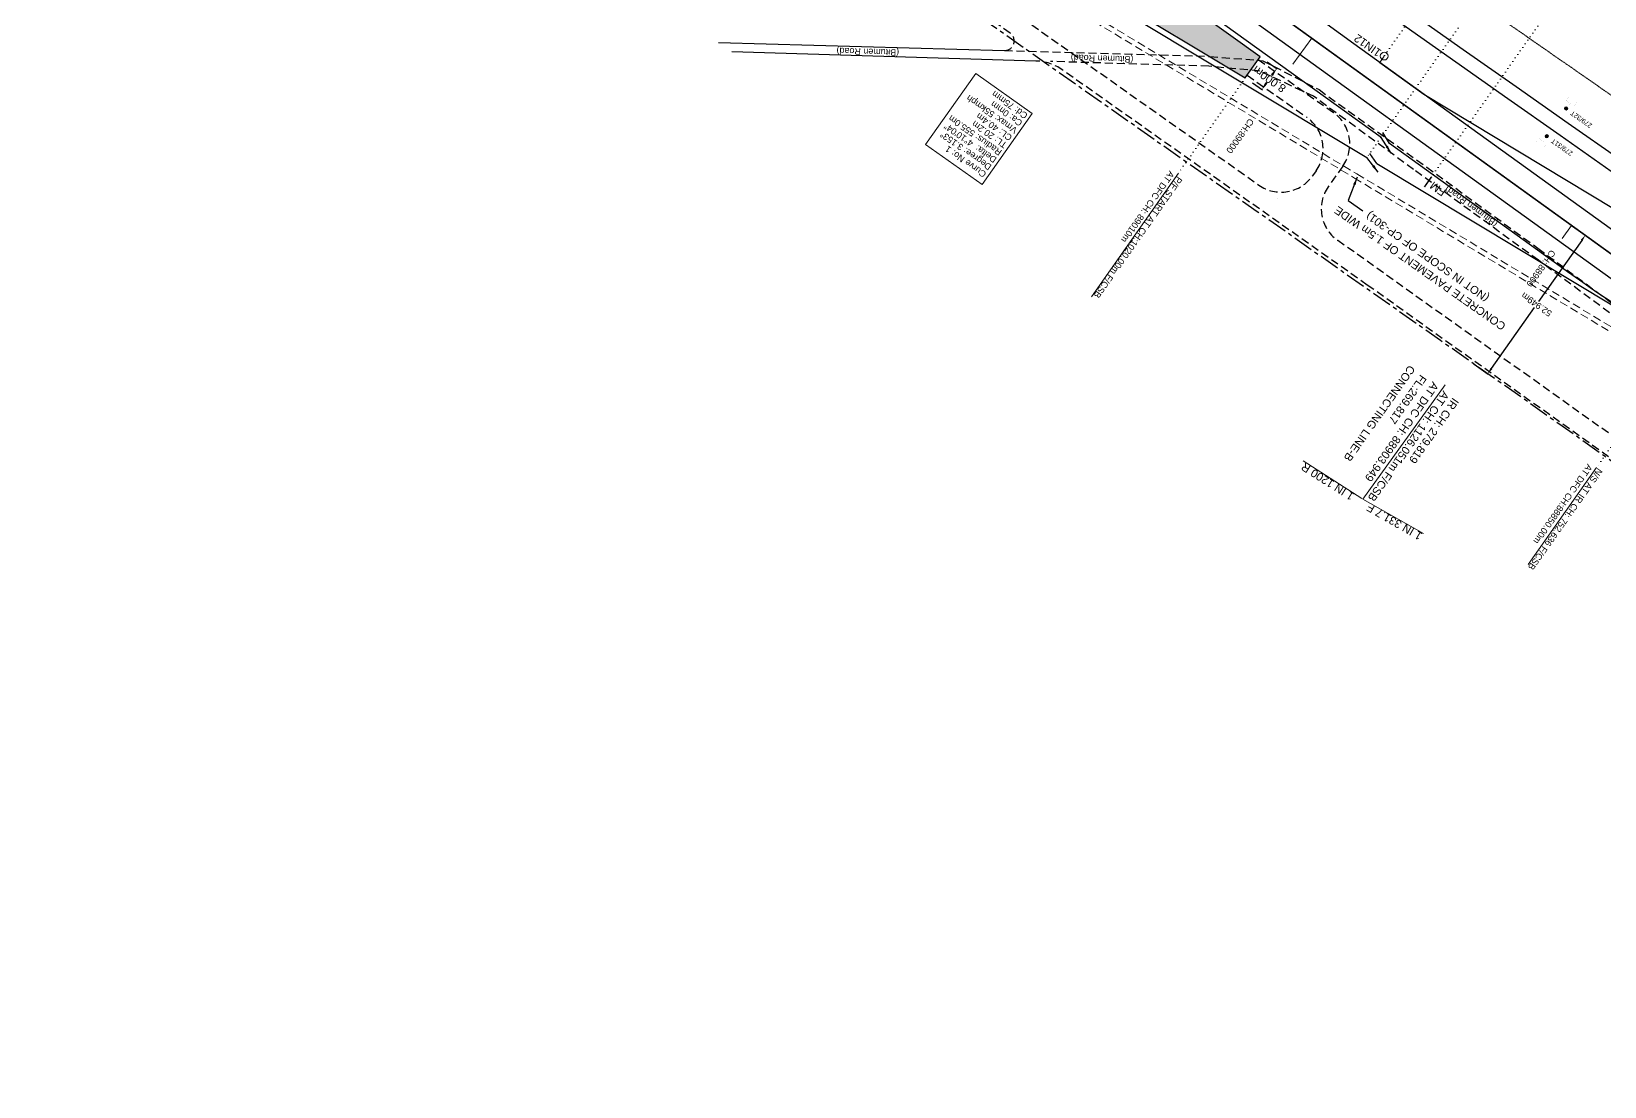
# Model space of a CAD drawing. Header units: metres. Extents: x 658484 to 662957, y 3366848 to 3369569.
# Drawn here: x 660562.3 to 661053.7, y 3367664.8 to 3367994.3 of the extents above; entities that cross this region are included whole.
import ezdxf
from ezdxf.enums import TextEntityAlignment as Align

# ---------------------------------------------------------------- set-up
doc = ezdxf.new("R2010")
doc.units = ezdxf.units.M
doc.header["$MEASUREMENT"] = 0
for name, pattern in [('CENTER', [2, 1.25, -0.25, 0.25, -0.25]), ('Connectivity IR to DFCC$0$DOT', [0.25, 0, -0.25]), ('DASHED', [0.75, 0.5, -0.25]), ('DOT', [0.25, 0, -0.25])]:
    doc.linetypes.add(name, pattern=pattern)
doc.layers.get('Defpoints').update_dxf_attribs({"color": 5, "lineweight": 0})
for name, color, linetype in [('05 02 2020 (PRO)', 7, 'Continuous'), ('05 02 2020 (PRO)CYAN', 7, 'Continuous'), ('details$0$05 02 2020 (PRO)CYAN', 7, 'Continuous'), ('DFCC Boundary', 6, 'CENTER'), ('SUB_ROAD_EDGE', 34, 'Continuous')]:
    doc.layers.add(name, color=color, linetype=linetype)
for name, color, linetype, lineweight in [('Connectivity IR to DFCC$0$EXG GRADES IN PLAN', 7, 'Continuous', 0), ('Connectivity IR to DFCC$0$Proposed Alignment', 7, 'Continuous', 0), ('EXG GRADES IN PLAN', 7, 'Continuous', 0), ('Existing IR Track', 7, 'Continuous', 0), ('Existing Railway Boundary', 36, 'CENTER', 0), ('NEW DFCC MAIN LINE - SHAMBHU - 05.03.2020$0$Proposed Alignment', 7, 'Continuous', 0), ('NEW DFCC MAIN LINE - SHAMBHU - 05.03.2020$0$Proposed Chainage', 7, 'Continuous', 0), ("NEW SHAMBHU CROSSING STN. SRJ's", 10, 'Continuous', 0), ('OHE MAST', 7, 'Continuous', 0), ('OHE MAST TEXT', 7, 'Continuous', 0), ('Proposed Alignment', 7, 'Continuous', 0), ('Proposed Curve_Details', 10, 'Continuous', 0), ('PROPOSED DFCC TRACK', 1, 'Continuous', 0), ('PROPOSED GRADES IN PLAN', 10, 'Continuous', 0), ('Proposed TPTC Chainages', 10, 'Continuous', 0), ("SHAMBU STN. SRJ's", 7, 'Continuous', 13)]:
    doc.layers.add(name, color=color, linetype=linetype, lineweight=lineweight)
doc.styles.add('ARIAL', font='arial.ttf')
doc.styles.add('details$0$PDF Arial', font='arial.ttf')
doc.styles.add('NEW DFCC MAIN LINE - SHAMBHU - 05.03.2020$0$Style-Arial', font='arial.ttf')
doc.styles.add('PDF Arial', font='arial.ttf')
doc.styles.get("Standard").update_dxf_attribs({"font": 'arial.ttf'})
doc.styles.add('Style-Arial', font='arial.ttf')
doc.dimstyles.new('DIM', dxfattribs={"dimtxt": 2.5, "dimasz": 2.5, "dimexe": 0.18, "dimexo": 0.0625, "dimgap": 0.09, "dimtad": 0, "dimtih": 1, "dimtoh": 1, "dimdec": 3, "dimzin": 0, "dimdsep": 46, "dimtxsty": 'Standard', "dimcen": 0.09, "dimadec": 0, "dimazin": 0, "dimtfac": 1, "dimtdec": 3, "dimtofl": 0, "dimtmove": 0, "dimatfit": 3, "dimfxl": 1, "dimtolj": 1, "dimtzin": 0, "dimarcsym": 0})
doc.dimstyles.get("Standard").update_dxf_attribs({"dimtxt": 2.5, "dimasz": 2.5, "dimexe": 0.18, "dimexo": 0.0625, "dimgap": 0.09, "dimtad": 0, "dimtih": 1, "dimtoh": 1, "dimdec": 3, "dimzin": 0, "dimdsep": 46, "dimtxsty": 'Standard', "dimcen": 0.09, "dimadec": 0, "dimazin": 0, "dimtfac": 1, "dimtdec": 3, "dimtofl": 0, "dimtmove": 0, "dimatfit": 3, "dimfxl": 1, "dimtolj": 1, "dimtzin": 0, "dimarcsym": 0})

# ---------------------------------------------------------------- blocks, each defined once
blk = doc.blocks.new('OHE MAST')
h = blk.add_hatch(color=256)
edge = h.paths.add_edge_path()
edge.add_arc((0, 0), 0.514, 0, 360)
at = {"const_width": 0.01, "flags": 128}
for points in [[(1.5, 3.5), (1.5, 2), (-1.5, 2), (-1.5, 3.5)], [(0, 2), (0, 0)]]:
    blk.add_lwpolyline(points, dxfattribs=at)
blk.add_circle((0, 0), 0.514)
blk = doc.blocks.new('*D104')
at = {"layer": 'Defpoints', "color": 0, "transparency": 16777216}
for p in [(661043.34, 3367933.77), (661012.91, 3367890.44), (661017.19, 3367887.43)]:
    blk.add_point(p, dxfattribs=at)
at = {"layer": 'DFCC Boundary', "color": 0, "linetype": 'Continuous', "lineweight": -2, "ltscale": 0.5, "transparency": 16777216}
for p, q in [((661043.39, 3367933.74), (661047.84, 3367930.6)), ((661046.54, 3367929.07), (661033.08, 3367909.97)), ((661018.34, 3367889.06), (661031.8, 3367908.16)), ((661012.97, 3367890.4), (661017.33, 3367887.32))]:
    blk.add_line(p, q, dxfattribs=at)
at = {"layer": 'DFCC Boundary', "color": 0, "transparency": 16777216}
for points in [[(661046.82, 3367928.88), (661046.27, 3367929.26), (661047.7, 3367930.7)], [(661018.07, 3367889.25), (661018.61, 3367888.87), (661017.19, 3367887.43)]]:
    blk.add_solid(points, dxfattribs=at)
at = {"layer": 'DFCC Boundary', "color": 0, "transparency": 16777216, "insert": (661032.44, 3367909.06), "char_height": 2, "attachment_point": 5, "rotation": 144.8187}
blk.add_mtext('\\A1;52.949m', dxfattribs=at)
blk = doc.blocks.new('*D157')
at = {"layer": 'Defpoints', "color": 0, "transparency": 16777216}
for p in [(660948.27, 3367984.84), (660951.25, 3367982.74), (660943.66, 3367978.3)]:
    blk.add_point(p, dxfattribs=at)
at = {"layer": 'Proposed Curve_Details', "color": 0, "lineweight": -2, "transparency": 16777216}
for p, q in [((660948.32, 3367984.8), (660951.4, 3367982.63)), ((660943.71, 3367978.27), (660946.79, 3367976.1)), ((660948.08, 3367978.24), (660948.16, 3367978.35)), ((660949.81, 3367980.69), (660949.74, 3367980.59))]:
    blk.add_line(p, q, dxfattribs=at)
at = {"layer": 'Proposed Curve_Details', "color": 0, "transparency": 16777216}
for points in [[(660950.15, 3367980.45), (660949.47, 3367980.93), (660951.25, 3367982.74)], [(660948.42, 3367978), (660947.74, 3367978.48), (660946.64, 3367976.2)]]:
    blk.add_solid(points, dxfattribs=at)
at = {"layer": 'Proposed Curve_Details', "color": 0, "transparency": 16777216, "insert": (660948.95, 3367979.47), "char_height": 2.5, "attachment_point": 5, "rotation": 144.8187}
blk.add_mtext('\\A1;8.000m', dxfattribs=at)

msp = doc.modelspace()

# ---------------------------------------------------------------- hatches: boundary and pattern name
at = {"layer": 'details$0$05 02 2020 (PRO)CYAN', "lineweight": 15}
h = msp.add_hatch(dxfattribs=at)
h.set_pattern_fill('ANSI36', color=5, scale=10, angle=340)
h.set_pattern_definition([(169.818733, (0, 0), (-2.37400811194, -0.8436478735), [3.125, -0.625, 0, -0.625])])
edge = h.paths.add_edge_path()
edge.add_line((660941.4752, 3367979.8422), (660946.0845, 3367986.3809))
edge.add_line((660946.0845, 3367986.3809), (660751.2148, 3368126.0334))
edge.add_line((660751.2148, 3368126.0334), (660334.1594, 3368420.0295))
edge.add_line((660334.1594, 3368420.0295), (660329.5247, 3368413.4549))
edge.add_line((660329.5247, 3368413.4549), (660376.1974, 3368374.3697))
edge.add_arc((660731.452, 3368798.5885), 553.324, 230.056102, 234.818733)
edge.add_line((660412.646, 3368346.3383), (660864.2472, 3368027.9898))
edge.add_arc((661184.0188, 3368481.6098), 555, 234.818733, 238.986453)
edge.add_line((660898.0602, 3368005.9496), (660941.4752, 3367979.8422))
at = {"layer": 'details$0$05 02 2020 (PRO)CYAN'}
h = msp.add_hatch(color=5, dxfattribs=at)
h.paths.add_polyline_path([(660997.6002, 3367945.62), (660999.4853, 3367949.1198), (660999.874, 3367948.8459)])
h.paths.add_polyline_path([(660997.2115, 3367945.8939), (660997.6002, 3367945.62), (660999.4853, 3367949.1198)])

# ---------------------------------------------------------------- linework, layer by layer
at = {"color": 1, "linetype": 'DASHED', "ltscale": 5}
for p, q in [((660868.0289, 3367993.8251), (659696.1224, 3368820.6022)), ((660979.5822, 3367915.1245), (660884.2699, 3367982.3671)), ((661079.3055, 3367851.5292), (660970.2382, 3367929.1373)), ((661094.6574, 3367833.2415), (660979.5822, 3367915.1245))]:
    msp.add_line(p, q, dxfattribs=at)
for points in [[(660330.1136, 3368414.2902), (660311.4977, 3368427.4132, 0.41421356), (660294.7757, 3368424.5191), (660292.7797, 3368421.6877, 0.41410239), (660295.67, 3368404.9683), (660945.7278, 3367946.3518)], [(660945.51, 3367985.5659), (660969.0299, 3367968.9859, -0.41421356), (660971.9239, 3367952.2639), (660967.3874, 3367945.8286, 0.41292126), (660970.2382, 3367929.1373)], [(660942.053, 3367980.6619), (660960.6689, 3367967.5389, -0.41421356), (660963.5629, 3367950.8169), (660962.4535, 3367949.2431, -0.41432474), (660945.7278, 3367946.3518)]]:
    msp.add_lwpolyline(points, format="xyb", dxfattribs=at)
for centre, radius, start, end in [((660866.2995, 3367991.3737), 3, 268.375391, 54.797126), ((660875.6228, 3367970.1104), 15, 54.797126, 88.270266)]:
    msp.add_arc(centre, radius, start, end, dxfattribs=at)
at = {"layer": '05 02 2020 (PRO)', "color": 6, "lineweight": 13}
msp.add_lwpolyline([(660984.8885, 3367986.6429), (660983.4419, 3367984.6376)], dxfattribs=at)
msp.add_circle((660984.8553, 3367986.6376), 1.2126, dxfattribs=at)
at = {"layer": 'Connectivity IR to DFCC$0$EXG GRADES IN PLAN', "color": 6, "linetype": 'Connectivity IR to DFCC$0$DOT', "ltscale": 5}
msp.add_lwpolyline([(660983.4417, 3367984.6373), (661043.2783, 3368069.5201)], dxfattribs=at)
at = {"layer": 'Connectivity IR to DFCC$0$Proposed Alignment', "color": 6, "lineweight": 30}
msp.add_lwpolyline([(660975.3275, 3367990.4848), (660961.7443, 3368000.3141)], dxfattribs=at)
for points in [[(661434.9126, 3367672.0194), (661351.2176, 3367730.708), (661351.2176, 3367730.708, 0.01997345), (661312.0594, 3367755.8958), (661312.0594, 3367755.8958), (661274.5469, 3367777.9588, -0.02319198), (661229.2742, 3367807.4931), (661229.2742, 3367807.4931), (660975.3275, 3367990.4848)], [(660983.4419, 3367984.6376), (660997.2341, 3367974.6991), (661064.1111, 3367934.4954, -0.0207883), (661094.6448, 3367914.3665), (661190.6502, 3367845.1858, 0.02115037), (661221.7301, 3367824.7291), (661254.4142, 3367805.1451), (661268.2208, 3367795.2265)]]:
    msp.add_lwpolyline(points, format="xyb", dxfattribs=at)
at = {"layer": 'DFCC Boundary', "lineweight": 25, "ltscale": 5, "flags": 128}
msp.add_lwpolyline([(661229.1063, 3367732.32), (661214.8857, 3367742.4018), (661173.6299, 3367772.878), (661152.9527, 3367788.4838), (661121.1362, 3367812.4679), (661100.6465, 3367827.6376), (661069.9032, 3367850.0506), (661053.8374, 3367861.5627), (661040.4053, 3367871.0467), (661022.9528, 3367883.3904), (661002.4819, 3367897.7615), (660980.2427, 3367913.3791), (660945.2165, 3367938.0098), (660918.1844, 3367956.9475), (660898.8677, 3367970.505), (660860.2625, 3367997.6584), (660805.7106, 3368036.2266), (660785.7724, 3368050.2804), (660774.0349, 3368058.5538), (660757.6449, 3368070.0484), (660744.8638, 3368079.0283), (660728.4795, 3368090.4898), (660712.1364, 3368102.0095), (660695.7602, 3368113.5235), (660679.3839, 3368125.0376), (660655.8232, 3368141.5866), (660629.3754, 3368160.1706), (660606.569, 3368176.1794), (660585.269, 3368191.0852), (660565.5646, 3368204.9161), (660548.4413, 3368216.9566), (660532.0845, 3368228.4569), (660515.714, 3368239.9378), (660499.6738, 3368251.1858), (660491.1485, 3368257.166), (660482.4288, 3368263.2831), (660474.7916, 3368268.6663), (660465.5027, 3368275.2138), (660450.303, 3368285.8694), (660433.4166, 3368297.743), (660421.6071, 3368306.038), (660409.3449, 3368314.6813), (660400.9167, 3368320.5929), (660392.9744, 3368326.1622), (660376.6175, 3368337.6625), (660359.872, 3368349.4367), (660352.052, 3368354.8906), (660335.7089, 3368366.4104), (660319.3326, 3368377.9244), (660294.6116, 3368395.2622), (660278.424, 3368406.6723), (660267.697, 3368414.2334), (660255.1547, 3368423.0159), (660245.7103, 3368429.673), (660229.1692, 3368441.3323), (660213.2961, 3368452.5207), (660197.2171, 3368463.7961), (660181.1071, 3368475.1515), (660164.4897, 3368486.7773), (660147.7557, 3368498.4853), (660131.5292, 3368509.9229), (660116.0047, 3368520.8074), (660099.8558, 3368532.1902), (660081.8063, 3368544.8645), (660064.4306, 3368557.1021), (660046.6204, 3368569.6938), (660016.3309, 3368590.3717)], dxfattribs=at)
at = {"layer": 'EXG GRADES IN PLAN', "color": 1, "linetype": 'DASHED', "ltscale": 5}
msp.add_line((660951.4497, 3367942.3149), (660951.4498, 3367942.3149), dxfattribs=at)
at = {"layer": 'Existing IR Track', "lineweight": 25, "flags": 128}
for points in [[(660992.5042, 3368000.6844), (661009.5647, 3367988.7131), (661026.122, 3367977.0987), (661042.3233, 3367965.734), (661058.4044, 3367954.4669)], [(660989.919, 3367997.0137), (661007.2056, 3367984.8548), (661023.5147, 3367973.3984), (661039.8141, 3367961.9488), (661055.7791, 3367950.7401)]]:
    msp.add_lwpolyline(points, dxfattribs=at)
at = {"layer": 'Existing Railway Boundary', "ltscale": 0.5, "flags": 128}
msp.add_lwpolyline([(661261.7891, 3367825.266), (661056.265, 3367974.075), (660993.301, 3368017.793), (660936.05, 3368056.271), (660878.069, 3368096.898), (660619.115, 3368276.641), (660585.57, 3368300.327), (660527.021, 3368341.267), (660475.796, 3368378.834), (660472.525, 3368381.207), (660354.292, 3368462.605), (660294.488, 3368503.833), (660263.456, 3368528.086), (660239.049, 3368541.658), (660181.559, 3368585.221), (660122.552, 3368626.428), (660067.615, 3368665.39), (660038.774, 3368685.67), (660013.248, 3368703.186), (659738.162, 3368894.558), (659689.517, 3368933.836), (659629.745, 3368974.06), (659574.708, 3369013.277), (659518.309, 3369050.492), (659464.579, 3369090.051), (659349.668, 3369170.723), (659290.065, 3369211.752), (659242.569, 3369244.656), (659188.19, 3369284.473), (659129.796, 3369327.676), (659081.69, 3369359.821), (659031.063, 3369397.024), (658979.264, 3369433.353), (658865.974, 3369516.982), (658857.3876, 3369522.8689)], dxfattribs=at)
at = {"layer": 'NEW DFCC MAIN LINE - SHAMBHU - 05.03.2020$0$Proposed Alignment', "color": 1, "lineweight": 30, "const_width": 0.5, "flags": 128}
msp.add_lwpolyline([(661839.7178, 3367359.9094), (660850.004, 3368073.0882), (660845.9474, 3368076.0112), (660841.8905, 3368078.9338), (660837.833, 3368081.8556), (660833.7746, 3368084.7761), (660829.715, 3368087.6949), (660825.6538, 3368090.6115), (660821.5909, 3368093.5257), (660817.5257, 3368096.4369, 0.00092912), (660799.367, 3368109.3792), (660795.2888, 3368112.272), (660791.2085, 3368115.1619), (660787.1264, 3368118.0491), (660783.0428, 3368120.9343), (660778.958, 3368123.8177), (660774.8723, 3368126.6999), (660770.786, 3368129.5812), (660766.6993, 3368132.4621), (658836.4331, 3369493.1703)], format="xyb", dxfattribs=at)
at = {"layer": 'NEW DFCC MAIN LINE - SHAMBHU - 05.03.2020$0$Proposed Chainage', "color": 1, "linetype": 'Continuous', "lineweight": 0, "flags": 128}
for points in [[(660956.3609, 3367984.1226), (660962.2071, 3367992.2356)], [(661040.4147, 3367929.7171), (661043.3378, 3367933.7736)]]:
    msp.add_lwpolyline(points, dxfattribs=at)
at = {"layer": "NEW SHAMBHU CROSSING STN. SRJ's", "color": 5, "linetype": 'DOT', "lineweight": 13, "ltscale": 5}
msp.add_line((660941.4787, 3367979.8472), (660920.601, 3367950.0772), dxfattribs=at)
at = {"layer": "NEW SHAMBHU CROSSING STN. SRJ's", "color": 6, "linetype": 'Continuous', "lineweight": 13}
msp.add_line((661051.1999, 3367858.1552), (661029.8358, 3367827.8488), dxfattribs=at)
at = {"layer": "NEW SHAMBHU CROSSING STN. SRJ's", "color": 5, "linetype": 'DOT', "lineweight": 13, "ltscale": 5}
for points in [[(661046.0388, 3368049.43), (660979.4291, 3367954.9722)], [(661062.3673, 3368037.9112), (660998.7927, 3367947.7576)]]:
    msp.add_lwpolyline(points, dxfattribs=at)
at = {"layer": "NEW SHAMBHU CROSSING STN. SRJ's", "color": 5, "linetype": 'Continuous', "lineweight": 13, "flags": 128}
msp.add_lwpolyline([(660920.601, 3367950.0772), (660893.3964, 3367911.4693)], dxfattribs=at)
at = {"layer": 'Proposed Alignment', "color": 1, "lineweight": -3, "flags": 128}
msp.add_lwpolyline([(661249.6746, 3367777.3855), (660830.1502, 3368079.691, 0.0025958), (660779.4185, 3368115.8491), (660032.2152, 3368642.5773)], format="xyb", dxfattribs=at)
at = {"layer": 'Proposed Alignment', "color": 5, "lineweight": -3}
for points in [[(660294.0498, 3368440.9766), (660375.1214, 3368373.0847, 0.02078389), (660411.6804, 3368344.9685), (660864.322, 3368025.8865, 0.01818712), (660898.1351, 3368003.8462), (660979.4298, 3367954.9733)], [(660941.4752, 3367979.8422), (660946.0845, 3367986.3809), (660751.2148, 3368126.0334), (660334.1594, 3368420.0295), (660329.5247, 3368413.4549), (660376.1974, 3368374.3697, 0.02078389), (660412.646, 3368346.3383), (660864.2472, 3368027.9898, 0.01818712), (660898.0602, 3368005.9496), (660941.4752, 3367979.8422)]]:
    msp.add_lwpolyline(points, format="xyb", dxfattribs=at)
at = {"layer": 'Proposed Alignment', "color": 5, "lineweight": -3, "flags": 128}
for points in [[(660983.8717, 3367961.217), (660899.6232, 3368021.9258), (660895.5668, 3368024.8487), (660891.5109, 3368027.7705), (660887.4556, 3368030.6908), (660883.4003, 3368033.609), (660879.3449, 3368036.5247), (660875.2891, 3368039.4376), (660871.2325, 3368042.3472), (660867.1748, 3368045.2531, 0.00092912), (660849.0579, 3368058.1655), (660844.9838, 3368061.0555), (660840.9109, 3368063.94), (660836.8352, 3368066.8228), (660832.7569, 3368069.7042), (660828.6764, 3368072.5846), (660824.5938, 3368075.4645), (660820.5097, 3368078.3443), (660816.4241, 3368081.2245), (660792.1829, 3368098.3129)], [(661078.3051, 3367895.5312, -0.02078389), (661039.7994, 3367920.9161), (660986.4953, 3367959.3265)], [(660982.598, 3367953.0686), (661103.2578, 3367880.5301, -0.02078789), (661141.7708, 3367855.1401)]]:
    msp.add_lwpolyline(points, format="xyb", dxfattribs=at)
for points in [[(660986.4953, 3367959.3265), (660984.4698, 3367962.7786)], [(660982.598, 3367953.0686), (660980.3525, 3367956.253)]]:
    msp.add_lwpolyline(points, dxfattribs=at)
at = {"layer": 'Proposed Curve_Details', "color": 5}
msp.add_lwpolyline([(660859.2775, 3367946.5546), (660841.6172, 3367959.0039), (660857.255, 3367981.1874), (660874.9154, 3367968.7381)], close=True, dxfattribs=at)
at = {"layer": 'Proposed Curve_Details', "color": 1}
msp.add_lwpolyline([(660977.82, 3367848.4965), (660959.5037, 3367860.2004)], dxfattribs=at)
at = {"layer": 'Proposed Curve_Details', "color": 6}
msp.add_lwpolyline([(660978.2091, 3367848.2564), (660997.1327, 3367837.5622)], dxfattribs=at)
at = {"layer": 'PROPOSED DFCC TRACK', "color": 5, "linetype": 'DASHED', "lineweight": 13, "ltscale": 5}
for points in [[(660794.6018, 3368065.8584), (660860.0008, 3368019.7565, 0.01818712), (660894.2708, 3367997.4184), (660975.5655, 3367948.5454)], [(660795.4661, 3368067.0844), (660860.8651, 3368020.9825, 0.01818712), (660895.0436, 3367998.704), (660976.3384, 3367949.831)], [(660975.5655, 3367948.5454), (661099.3935, 3367874.1022, -0.02078789), (661137.386, 3367849.0553, -0.02078789)], [(660976.3384, 3367949.831), (661100.1663, 3367875.3878, -0.02078789), (661138.263, 3367850.2723, -0.02078789)]]:
    msp.add_lwpolyline(points, format="xyb", dxfattribs=at)
at = {"layer": 'PROPOSED GRADES IN PLAN', "color": 6, "linetype": 'Continuous', "lineweight": 0}
msp.add_line((661003.907, 3367883.9186), (660978.2091, 3367848.2564), dxfattribs=at)
at = {"layer": "SHAMBU STN. SRJ's", "color": 6, "linetype": 'DOT', "lineweight": 13, "ltscale": 5}
msp.add_line((661087.5021, 3367909.6528), (661051.1999, 3367858.1552), dxfattribs=at)
at = {"layer": 'SUB_ROAD_EDGE', "linetype": 'Continuous'}
for p, q in [((660776.8918, 3367990.9083), (660866.2145, 3367988.3749)), ((660876.0756, 3367985.1035), (660781.0557, 3367987.973))]:
    msp.add_line(p, q, dxfattribs=at)
at = {"layer": 'SUB_ROAD_EDGE', "color": 3, "linetype": 'DASHED', "ltscale": 5}
for points in [[(660866.261, 3367988.3736), (660930.416, 3367986.554), (660946.963, 3367985.197), (660964.515, 3367976.156), (660998.12, 3367951.985), (661032.871, 3367926.616), (661072.15, 3367897.555), (661106.899, 3367871.022), (661146.308, 3367840.312), (661221.182, 3367784.041), (661236.3707, 3367770.0401)], [(661234.6196, 3367765.8074), (661219.304, 3367781.004), (661144.411, 3367838.368), (661105.35, 3367868.603), (661070.369, 3367895.351), (661033.016, 3367922.872), (660994.038, 3367951.215), (660962.745, 3367974.117), (660945.983, 3367981.964), (660930.036, 3367983.474), (660880.5842, 3367984.9674)]]:
    msp.add_lwpolyline(points, dxfattribs=at)

# ---------------------------------------------------------------- block references
at = {"layer": 'OHE MAST', "color": 2}
for p, rotation in [((661041.65, 3367970.304), 323.390831856612), ((661035.628, 3367961.627), 143.390831856612)]:
    msp.add_blockref('OHE MAST', p, dxfattribs=dict(at, rotation=rotation))

# ---------------------------------------------------------------- texts
at = {"color": 5, "style": 'ARIAL'}
for s, p in [('CONCRETE PAVEMENT OF 1.5m WIDE', (660996.0238, 3367920.3498)), ('(NOT IN SCOPE OF CP-301)', (660998.3676, 3367923.9335))]:
    msp.add_text(s, height=2.5, rotation=144.842064, dxfattribs=at).set_placement(p, align=Align.MIDDLE_CENTER)
at = {"layer": '05 02 2020 (PRO)CYAN', "color": 6, "style": 'PDF Arial'}
msp.add_text('1IN12', height=2.50706, rotation=144.82122, dxfattribs=at).set_placement((660984.2234, 3367988.28))
at = {"layer": 'details$0$05 02 2020 (PRO)CYAN', "color": 5, "style": 'details$0$PDF Arial'}
msp.add_text('FM', height=2.50706, rotation=144.82122, dxfattribs=at).set_placement((661004.4104, 3367944.7174))
at = {"layer": 'NEW DFCC MAIN LINE - SHAMBHU - 05.03.2020$0$Proposed Chainage', "color": 1, "lineweight": 0, "char_height": 2, "attachment_point": 4, "rotation": 234.223822, "line_spacing_factor": 0.6, "style": 'NEW DFCC MAIN LINE - SHAMBHU - 05.03.2020$0$Style-Arial'}
for s, insert in [('CH:89000', (660943.5231, 3367966.7967)), ('CH: 88900', (661037.731, 3367925.7556))]:
    msp.add_mtext(s, dxfattribs=dict(at, insert=insert))
at = {"layer": "NEW SHAMBHU CROSSING STN. SRJ's", "color": 5, "linetype": 'Continuous', "lineweight": 13, "insert": (660919.8647, 3367949.5481), "char_height": 2, "width": 60.260334, "attachment_point": 4, "rotation": 234.818733, "line_spacing_factor": 0.648, "style": 'ARIAL'}
msp.add_mtext('\\pxsm0.9;P/F START AT CH:1020.00m F/CSB \\P\\psm1;AT DFC CH: 89010m ', dxfattribs=at)
at = {"layer": 'OHE MAST TEXT', "style": 'ARIAL'}
for s, p in [('279/32T', (661046.3853, 3367966.853)), ('279/31T', (661040.3633, 3367958.176))]:
    msp.add_text(s, height=1.5, rotation=145, dxfattribs=at).set_placement(p, align=Align.MIDDLE_CENTER)
at = {"layer": 'Proposed Curve_Details', "color": 5, "insert": (660873.7178, 3367968.5199), "char_height": 2, "attachment_point": 7, "rotation": 144.818733, "line_spacing_factor": 0.84, "style": 'Style-Arial'}
msp.add_mtext('Curve No: 1\\PDegree: 3.153%%D\\PDelta:  4%%D10\'04"\\PRadius: 555.0m\\PTL: 20.2m\\PCL: 40.4m\\PVmax: 55kmph\\PCa: 0mm\\PCd: 75mm', dxfattribs=at)
at = {"layer": 'PROPOSED GRADES IN PLAN', "color": 6, "linetype": 'Continuous', "lineweight": 0, "insert": (660997.3369, 3367887.0302), "char_height": 2.5, "attachment_point": 4, "rotation": 234.818733, "line_spacing_factor": 1.08, "style": 'Style-Arial'}
msp.add_mtext('AT DFC CH: 88903.949\\P\\PCONNECTING LINE-B', dxfattribs=at)
at = {"layer": 'PROPOSED GRADES IN PLAN', "color": 6, "lineweight": 0, "insert": (660997.2431, 3367886.6287), "char_height": 2.5, "attachment_point": 4, "rotation": 234.961109, "line_spacing_factor": 1.08, "style": 'Style-Arial'}
msp.add_mtext('FL:269.817', dxfattribs=at)
at = {"layer": 'PROPOSED GRADES IN PLAN', "color": 6, "linetype": 'Continuous', "lineweight": 0, "insert": (661004.2807, 3367881.5929), "char_height": 2.5, "width": 43.641181, "attachment_point": 4, "rotation": 234.818733, "line_spacing_factor": 1.08, "style": 'Style-Arial'}
msp.add_mtext('AT CH: 1126.051m F/CSB', dxfattribs=at)
at = {"layer": 'PROPOSED GRADES IN PLAN', "color": 0, "linetype": 'Continuous', "lineweight": 0, "insert": (661007.3056, 3367879.4606), "char_height": 2.5, "attachment_point": 4, "rotation": 234.818733, "line_spacing_factor": 1.08, "style": 'Style-Arial'}
msp.add_mtext('IR CH: 279.819', dxfattribs=at)
at = {"layer": 'PROPOSED GRADES IN PLAN', "lineweight": 13, "insert": (660975.7467, 3367849.8213), "char_height": 2.5, "attachment_point": 7, "rotation": 147.818733, "line_spacing_factor": 0.84, "style": 'Style-Arial'}
msp.add_mtext('1 IN 1200 R', dxfattribs=at)
at = {"layer": 'PROPOSED GRADES IN PLAN', "color": 6, "lineweight": 13, "insert": (660980.3511, 3367847.0458), "char_height": 2.5, "attachment_point": 9, "rotation": 150.131417, "line_spacing_factor": 0.84, "style": 'Style-Arial'}
msp.add_mtext('1 IN 331.7 F', dxfattribs=at)
at = {"layer": 'Proposed TPTC Chainages', "color": 6, "lineweight": 13, "insert": (661051.0138, 3367858.5051), "char_height": 2, "width": 41.625478, "attachment_point": 4, "rotation": 234.797967, "line_spacing_factor": 0.6, "style": 'ARIAL'}
msp.add_mtext('\\A1;\\pxsm1;N/S AT IR CH: 752.636 F/CSB\\P AT DFC CH:88850.00m', dxfattribs=at)
at = {"layer": 'SUB_ROAD_EDGE', "linetype": 'Continuous'}
msp.add_text('(Bitumen Road)', height=2, rotation=178.270266, dxfattribs=at).set_placement((660833.3683, 3367988.683))
at = {"layer": 'SUB_ROAD_EDGE', "color": 3, "linetype": 'Continuous'}
for rotation, p in [(178.270266, (660906.5339, 3367986.5544)), (143.537469, (661020.5135, 3367934.7361))]:
    msp.add_text('(Bitumen Road)', height=2, rotation=rotation, dxfattribs=at).set_placement(p)

# ---------------------------------------------------------------- dimensions: what is measured, and where the dimension line sits
at = {"layer": 'DFCC Boundary', "linetype": 'Continuous', "ltscale": 0.5}
dim = msp.add_linear_dim(base=(661017.1879, 3367887.4252), p1=(661043.3378, 3367933.7736), p2=(661012.9147, 3367890.4375), angle=234.818733, dimstyle='DIM', override={"dimtxt": 2, "dimasz": 2, "dimpost": 'm', "dimtxsty": 'Standard'}, dxfattribs=at)
dim.commit()
dim.dimension.update_dxf_attribs({"geometry": '*D104', "text_midpoint": (661032.4415, 3367909.0636)})
at = {"layer": 'Proposed Curve_Details', "color": 5}
dim = msp.add_linear_dim(base=(660951.2525, 3367982.7378), p1=(660943.6608, 3367978.3015), p2=(660948.2701, 3367984.8402), angle=234.818733, dimstyle='Standard', override={"dimpost": 'm', "dimaunit": 1, "dimadec": 4, "dimtmove": 2}, dxfattribs=at)
dim.commit()
dim.dimension.update_dxf_attribs({"geometry": '*D157', "text_midpoint": (660948.9478, 3367979.4685), "dimtype": 160})

# ---------------------------------------------------------------- leaders
at = {"color": 5}
msp.add_leader([(660976.4321, 3367948.811), (660973.5977, 3367941.5351), (660978.2019, 3367938.2895)], dimstyle='DIM', dxfattribs=at)
at = {"layer": 'Proposed Alignment', "color": 5, "lineweight": -3}
for points in [[(660986.9803, 3367956.3399), (660983.8717, 3367961.217)], [(660982.9319, 3367950.3742), (660979.4271, 3367954.9749)]]:
    msp.add_leader(points, dimstyle='Standard', override={"dimgap": 0.09, "dimtad": 0, "dimaunit": 1, "dimadec": 4}, dxfattribs=at)

doc.saveas('drawing.dxf')
